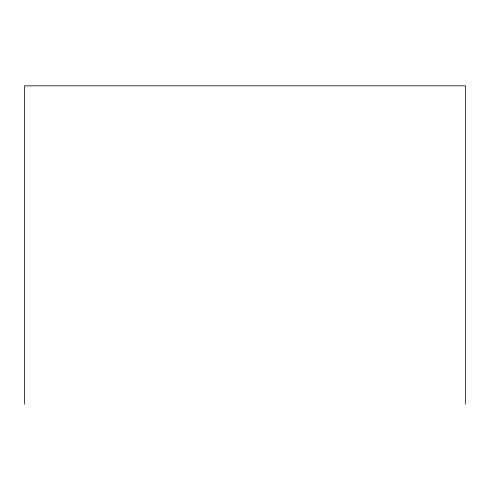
<?xml version="1.0" encoding="UTF-8"?>
<svg xmlns="http://www.w3.org/2000/svg" width="490" height="490" viewBox="0 0 490 490"><rect width="100%" height="100%" fill="white"/><g stroke="black" fill="none" stroke-linecap="round" stroke-linejoin="round"><path stroke-width="0.73" d="M465.5 404.17L465.5 85.83L24.5 85.83L24.5 404.17"/></g></svg>
